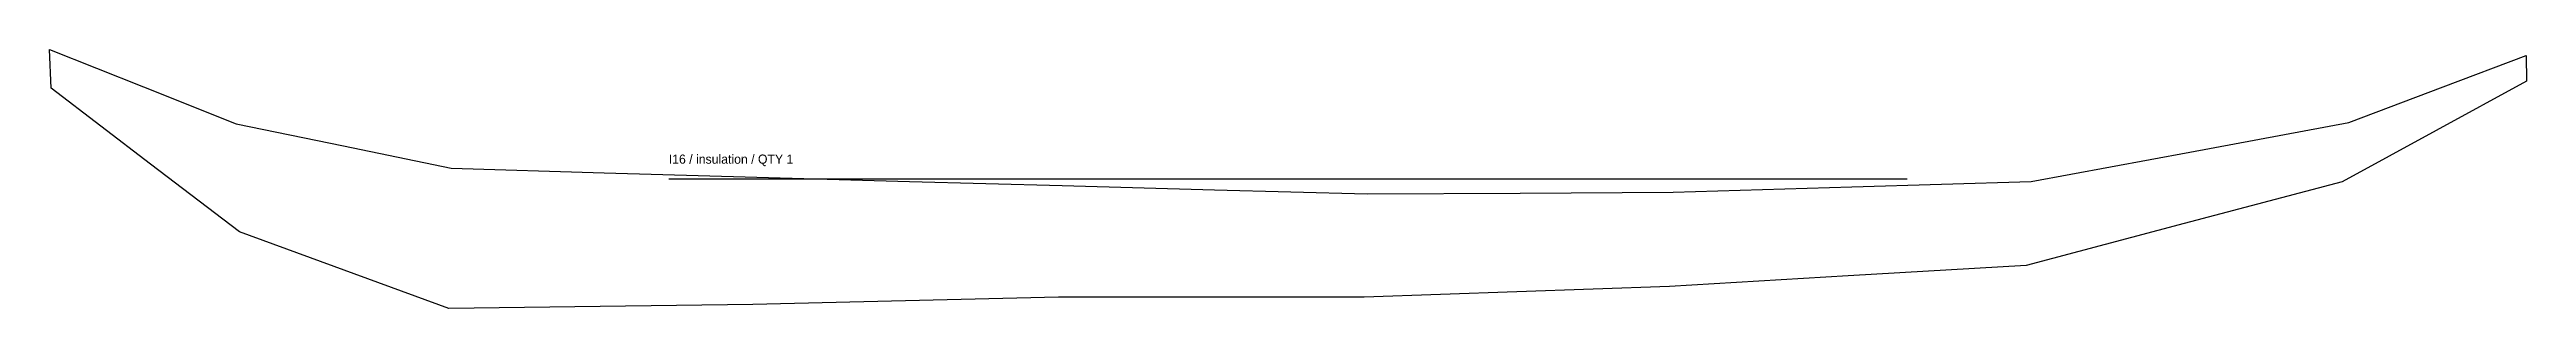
# Model space of a CAD drawing. Header units: millimetres. Extents: x 8 to 2443, y 8 to 262.
import ezdxf

# ---------------------------------------------------------------- set-up
doc = ezdxf.new("R2010")
doc.units = ezdxf.units.MM
for name, color, linetype in [('CUT', 7, 'Continuous'), ('GRAIN', 3, 'Continuous'), ('ID', 7, 'Continuous'), ('SEW', 5, 'Continuous')]:
    doc.layers.add(name, color=color, linetype=linetype)

msp = doc.modelspace()

# ---------------------------------------------------------------- linework, layer by layer
at = {"layer": 'CUT'}
msp.add_lwpolyline([(9.9, 224.4), (8.5, 262.2), (100.7, 225.6), (192, 189.4), (297.5, 167.5), (403.1, 145.7), (553.7, 141.3), (703.7, 137), (853.6, 132.8), (1003.6, 128.6), (1153.5, 124.6), (1303.6, 120.5), (1453.9, 121.3), (1604.2, 122.2), (1779.9, 127.4), (1956.1, 132.6), (2112.1, 161.6), (2268.2, 190.6), (2361, 225.6), (2442.5, 256.3), (2442.9, 231.3), (2354.1, 182.8), (2261.8, 132.4), (2106.6, 91.4), (1951.1, 50.3), (1776.2, 39.9), (1600.6, 29.5), (1450.5, 24.3), (1300.4, 19.2), (1150.4, 19.2), (1000.2, 19.2), (849.9, 15.6), (699.7, 11.9), (549.5, 10), (400.8, 8), (298, 45.6), (195, 83.2), (107.7, 149.8)], close=True, dxfattribs=at)
at = {"layer": 'GRAIN'}
msp.add_line((617.1, 135.1), (1834.3, 135.1), dxfattribs=at)
at = {"layer": 'SEW'}
msp.add_lwpolyline([(9.9, 224.4), (8.5, 262.2), (100.7, 225.6), (192, 189.4), (297.5, 167.5), (403.1, 145.7), (553.7, 141.3), (703.7, 137), (853.6, 132.8), (1003.6, 128.6), (1153.5, 124.6), (1303.6, 120.5), (1453.9, 121.3), (1604.2, 122.2), (1779.9, 127.4), (1956.1, 132.6), (2112.1, 161.6), (2268.2, 190.6), (2361, 225.6), (2442.5, 256.3), (2442.9, 231.3), (2354.1, 182.8), (2261.8, 132.4), (2106.6, 91.4), (1951.1, 50.3), (1776.2, 39.9), (1600.6, 29.5), (1450.5, 24.3), (1300.4, 19.2), (1150.4, 19.2), (1000.2, 19.2), (849.9, 15.6), (699.7, 11.9), (549.5, 10), (400.8, 8), (298, 45.6), (195, 83.2), (107.7, 149.8)], close=True, dxfattribs=at)

# ---------------------------------------------------------------- texts
at = {"layer": 'ID'}
msp.add_text('I16 / insulation / QTY 1', height=9, dxfattribs=at).set_placement((617.1, 150.1))

doc.saveas('drawing.dxf')
